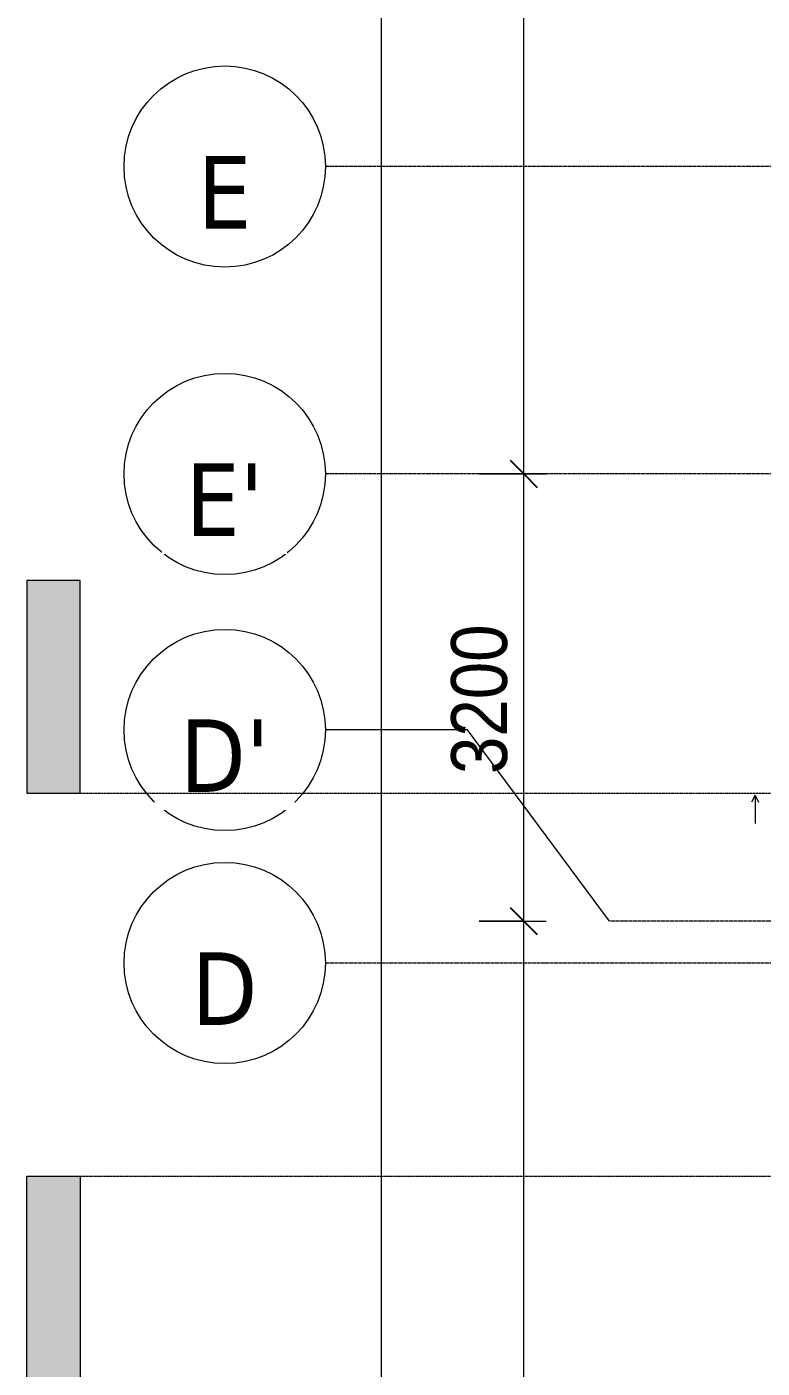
# Model space of a CAD drawing. Header units: millimetres. Extents: x 962 to 239635, y -15958 to 82755.
# Drawn here: x 90118 to 95378, y 30637 to 40237 of the extents above; entities that cross this region are included whole.
import ezdxf

# ---------------------------------------------------------------- set-up
doc = ezdxf.new("R2010")
doc.units = ezdxf.units.MM
doc.linetypes.add('Dash Dot 3_16_', pattern=[7.9375, 4.7625, -1.5875, 0, -1.5875])
doc.linetypes.add('Grid Line', pattern=[22.225, 12.7, -3.175, 3.175, -3.175])
for name, color, linetype, lineweight in [('A-ANNO-DIMS', 211, 'Continuous', 9), ('A-ANNO-DIMS-160', 211, 'Continuous', 9), ('A-GLAZ', 151, 'Continuous', 9), ('G-ANNO-SYMB', 111, 'Continuous', 9), ('G-ANNO-SYMB-1', 111, 'Dash Dot 3_16_', 18), ('S-GRID', 1, 'Continuous', 9), ('S-GRID-1', 1, 'Grid Line', 9), ('S-GRID-IDEN', 1, 'Continuous', 9)]:
    doc.layers.add(name, color=color, linetype=linetype, lineweight=lineweight)
doc.styles.add('Tahoma_B', font='tahomabd_0.ttf', dxfattribs={"height": 520})
doc.styles.add('UTM Avo', font='UTM Avo.ttf', dxfattribs={"width": 0.9, "height": 400})
doc.dimstyles.new('1_Dim_chi_tiet_2_5', dxfattribs={"dimscale": 304.8, "dimtxt": 399.720379, "dimasz": 0.629921, "dimexe": 0.524934, "dimexo": 0.0625, "dimgap": 0.052493, "dimtad": 1, "dimdec": 0, "dimrnd": 5, "dimzin": 0, "dimdsep": 46, "dimtxsty": 'UTM Avo', "dimblk1": 'OBLIQUE', "dimblk2": 'OBLIQUE', "dimsah": 1, "dimcen": 0.09, "dimdle": 0.524934, "dimazin": 0, "dimtfac": 1, "dimtdec": 4, "dimtix": 1, "dimtmove": 0, "dimatfit": 3, "dimfxl": 1.049869, "dimfxlon": 1, "dimtvp": 1, "dimtolj": 1, "dimtzin": 0, "dimarcsym": 2})

# ---------------------------------------------------------------- blocks, each defined once
blk = doc.blocks.new('1_FAMILY RVT - W01-WxH 1000x3200-3541590-TKCS_MB TẦNG 2')
at = {"layer": 'A-GLAZ'}
for q in [(749.2, -146.99), (749.2, -197.79), (901.6, -172.39)]:
    blk.add_line((698.4, -172.39), q, dxfattribs=at)
blk = doc.blocks.new('Grid - M_Grid Head - Circle-353313-TKCS_MB TẦNG 2')
at = {"layer": 'S-GRID-IDEN'}
blk.add_circle((0, 0), 4.5, dxfattribs=at)
blk = doc.blocks.new('Section - 3_32_ x 3_8_-4701953-TKCS_MB TẦNG 2')
at = {"layer": 'G-ANNO-SYMB'}
blk.add_hatch(color=256, dxfattribs=at).paths.add_polyline_path([(0, 9.525), (0, 0), (-2.38125, 0), (-2.38125, 9.525)])
for p, q in [((0, 9.525), (-2.38125, 9.525)), ((-2.38125, 9.525), (-2.38125, 0)), ((0, 0), (0, 9.525)), ((-2.38125, 0), (0, 0))]:
    blk.add_line(p, q, dxfattribs=at)
blk = doc.blocks.new('DIMBLOCK2-TKCS_MB TẦNG 2')
at = {"layer": 'A-ANNO-DIMS-160', "lineweight": 25}
for p, q in [((92653.9, 78236.9), (92557.9, 78332.9)), ((92653.9, 78236.9), (92749.9, 78140.9)), ((92653.9, 17236.9), (92557.9, 17332.9)), ((92653.9, 17236.9), (92749.9, 17140.9))]:
    blk.add_line(p, q, dxfattribs=at)
at = {"layer": 'A-ANNO-DIMS-160'}
for p, q in [((92653.9, 17076.9), (92653.9, 78396.9)), ((92333.9, 78236.9), (92813.9, 78236.9)), ((92653.9, 78236.9), (92333.9, 78236.9)), ((92333.9, 17236.9), (92813.9, 17236.9)), ((92653.9, 17236.9), (92333.9, 17236.9))]:
    blk.add_line(p, q, dxfattribs=at)
at = {"layer": 'A-ANNO-DIMS-160', "color": 0, "insert": (92134.3, 47052.2), "char_height": 400, "width": 1643.295, "attachment_point": 1, "rotation": 90, "line_spacing_factor": 1.110334, "style": 'UTM Avo'}
blk.add_mtext('61000', dxfattribs=at)
blk = doc.blocks.new('_Oblique')
at = {"color": 0, "linetype": 'ByBlock', "lineweight": -2}
blk.add_line((-0.5, -0.5), (0.5, 0.5), dxfattribs=at)
blk = doc.blocks.new('DIMBLOCK4-TKCS_MB TẦNG 2')
at = {"layer": 'A-ANNO-DIMS-160', "lineweight": 25}
for p, q in [((93672.6, 33836.9), (93576.6, 33932.9)), ((93672.6, 33836.9), (93768.6, 33740.9)), ((93672.6, 25536.9), (93576.6, 25632.9)), ((93672.6, 25536.9), (93768.6, 25440.9))]:
    blk.add_line(p, q, dxfattribs=at)
at = {"layer": 'A-ANNO-DIMS-160'}
for p, q in [((93352.6, 33836.9), (93832.6, 33836.9)), ((93672.6, 33836.9), (93352.6, 33836.9)), ((93672.6, 25536.9), (93672.6, 33836.9)), ((93352.6, 25536.9), (93832.6, 25536.9)), ((93672.6, 25536.9), (93352.6, 25536.9))]:
    blk.add_line(p, q, dxfattribs=at)
at = {"layer": 'A-ANNO-DIMS-160', "color": 0, "insert": (93153, 29139.2), "char_height": 400, "width": 1314.636, "attachment_point": 1, "rotation": 90, "line_spacing_factor": 1.110334, "style": 'UTM Avo'}
blk.add_mtext('8300', dxfattribs=at)
blk = doc.blocks.new('DIMBLOCK5-TKCS_MB TẦNG 2')
at = {"layer": 'A-ANNO-DIMS-160', "lineweight": 25}
for p, q in [((93672.6, 37036.9), (93576.6, 37132.9)), ((93672.6, 37036.9), (93768.6, 36940.9)), ((93672.6, 33836.9), (93576.6, 33932.9)), ((93672.6, 33836.9), (93768.6, 33740.9))]:
    blk.add_line(p, q, dxfattribs=at)
at = {"layer": 'A-ANNO-DIMS-160'}
for p, q in [((93352.6, 37036.9), (93832.6, 37036.9)), ((93672.6, 37036.9), (93352.6, 37036.9)), ((93672.6, 33836.9), (93672.6, 37036.9)), ((93352.6, 33836.9), (93832.6, 33836.9)), ((93672.6, 33836.9), (93352.6, 33836.9))]:
    blk.add_line(p, q, dxfattribs=at)
at = {"layer": 'A-ANNO-DIMS-160', "color": 0, "insert": (93153, 34889.2), "char_height": 400, "width": 1314.636, "attachment_point": 1, "rotation": 90, "line_spacing_factor": 1.110334, "style": 'UTM Avo'}
blk.add_mtext('3200', dxfattribs=at)
blk = doc.blocks.new('DIMBLOCK6-TKCS_MB TẦNG 2')
at = {"layer": 'A-ANNO-DIMS-160', "lineweight": 25}
for p, q in [((93672.6, 45336.9), (93576.6, 45432.9)), ((93672.6, 45336.9), (93768.6, 45240.9)), ((93672.6, 37036.9), (93576.6, 37132.9)), ((93672.6, 37036.9), (93768.6, 36940.9))]:
    blk.add_line(p, q, dxfattribs=at)
at = {"layer": 'A-ANNO-DIMS-160'}
for p, q in [((93352.6, 45336.9), (93832.6, 45336.9)), ((93672.6, 45336.9), (93352.6, 45336.9)), ((93672.6, 37036.9), (93672.6, 45336.9)), ((93352.6, 37036.9), (93832.6, 37036.9)), ((93672.6, 37036.9), (93352.6, 37036.9))]:
    blk.add_line(p, q, dxfattribs=at)
at = {"layer": 'A-ANNO-DIMS-160', "color": 0, "insert": (93153, 40639.2), "char_height": 400, "width": 1314.636, "attachment_point": 1, "rotation": 90, "line_spacing_factor": 1.110334, "style": 'UTM Avo'}
blk.add_mtext('8300', dxfattribs=at)

msp = doc.modelspace()

# ---------------------------------------------------------------- linework, layer by layer
at = {"layer": 'G-ANNO-SYMB-1'}
msp.add_line((90498.7, 32011.5), (196677.7, 32011.5), dxfattribs=at)
at = {"layer": 'S-GRID'}
for p, q in [((93269.4, 35204.6), (92253.4, 35204.6)), ((94285.4, 33836.9), (93269.4, 35204.6))]:
    msp.add_line(p, q, dxfattribs=at)
at = {"layer": 'S-GRID-1'}
for p, q in [((96253.4, 39236.9), (92253.4, 39236.9)), ((96253.4, 37036.9), (92253.4, 37036.9)), ((98285.4, 33836.9), (94285.4, 33836.9)), ((96253.4, 33536.9), (92253.4, 33536.9))]:
    msp.add_line(p, q, dxfattribs=at)

# ---------------------------------------------------------------- block references
at = {"layer": 'A-GLAZ', "rotation": 270}
msp.add_blockref('1_FAMILY RVT - W01-WxH 1000x3200-3541590-TKCS_MB TẦNG 2', (95499.7, 35437.4), dxfattribs=at)
at = {"layer": 'G-ANNO-SYMB', "xscale": 159.9999999999999, "yscale": 159.9999999999999, "zscale": 159.9999999999999}
msp.add_blockref('Section - 3_32_ x 3_8_-4701953-TKCS_MB TẦNG 2', (90498.7, 34751.5), dxfattribs=at)
at = {"layer": 'G-ANNO-SYMB', "extrusion": (0, 0, -1), "xscale": 159.9999999999999, "yscale": 159.9999999999999, "zscale": 159.9999999999999, "rotation": 180}
msp.add_blockref('Section - 3_32_ x 3_8_-4701953-TKCS_MB TẦNG 2', (-90498.7, 32011.5), dxfattribs=at)
at = {"layer": 'S-GRID-IDEN', "xscale": 159.9999999999999, "yscale": 159.9999999999999, "zscale": 159.9999999999999, "rotation": 89.99999999999982}
for p in [(91533.4, 39236.9), (91533.4, 37036.9), (91533.4, 35204.6), (91533.4, 33536.9)]:
    msp.add_blockref('Grid - M_Grid Head - Circle-353313-TKCS_MB TẦNG 2', p, dxfattribs=at)

# ---------------------------------------------------------------- dimensions: what is measured, and where the dimension line sits
at = {"layer": 'A-ANNO-DIMS'}
for base, p1, p2, override, picture, middle in [((92653.9, 78236.9), (92333.9, 17236.9), (92333.9, 78236.9), {"dimpost": '<>', "dimfxl": 61000}, 'DIMBLOCK2-TKCS_MB TẦNG 2', (92430.9, 47736.9)), ((93672.6, 45336.9), (93352.6, 37036.9), (93352.6, 45336.9), {"dimpost": '<>', "dimfxl": 8300}, 'DIMBLOCK6-TKCS_MB TẦNG 2', (93449.6, 41186.9)), ((93672.6, 37036.9), (93352.6, 33836.9), (93352.6, 37036.9), {"dimpost": '<>', "dimfxl": 3200}, 'DIMBLOCK5-TKCS_MB TẦNG 2', (93449.6, 35436.9)), ((93672.6, 33836.9), (93352.6, 25536.9), (93352.6, 33836.9), {"dimpost": '<>', "dimfxl": 8300}, 'DIMBLOCK4-TKCS_MB TẦNG 2', (93449.6, 29686.9))]:
    dim = msp.add_linear_dim(base=base, p1=p1, p2=p2, angle=90, dimstyle='1_Dim_chi_tiet_2_5', override=override, dxfattribs=at)
    dim.commit()
    dim.dimension.update_dxf_attribs({"geometry": picture, "text_midpoint": middle})

# ---------------------------------------------------------------- next in the draw order: texts
at = {"layer": 'S-GRID-IDEN', "char_height": 520, "attachment_point": 5, "line_spacing_factor": 0.996129, "style": 'Tahoma_B', "bg_fill": 3, "box_fill_scale": 1.25, "bg_fill_color": 256, "bg_fill_true_color": 13158600, "bg_fill_transparency": 0}
for s, insert, width in [('\\pt2031.9988,4063.9976,6096.0016,8128.0004,10159.9992,12191.998,14224.002,16256.0008,18287.9996,20319.9984,22352.0024,24384.0012,26416,28447.9988,30479.9976,32512.0016,34544.0004,36575.9992,38607.998,40640.002,42672.0008,44703.9996,46735.9984,48768.0024,50800.0012,52832,54863.9988,56895.9976,58928.0016,60960.0004,62991.9992,65023.998;E', (91531.9, 39053.6), 444.8), ("\\pt2031.9988,4063.9976,6096.0016,8128.0004,10159.9992,12191.998,14224.002,16256.0008,18287.9996,20319.9984,22352.0024,24384.0012,26416,28447.9988,30479.9976,32512.0016,34544.0004,36575.9992,38607.998,40640.002,42672.0008,44703.9996,46735.9984,48768.0024,50800.0012,52832,54863.9988,56895.9976,58928.0016,60960.0004,62991.9992,65023.998;E'", (91531.9, 36853.6), 635.2), ("\\pt2031.9988,4063.9976,6096.0016,8128.0004,10159.9992,12191.998,14224.002,16256.0008,18287.9996,20319.9984,22352.0024,24384.0012,26416,28447.9988,30479.9976,32512.0016,34544.0004,36575.9992,38607.998,40640.002,42672.0008,44703.9996,46735.9984,48768.0024,50800.0012,52832,54863.9988,56895.9976,58928.0016,60960.0004,62991.9992,65023.998;D'", (91532.7, 35021.3), 740.8), ('\\pt2031.9988,4063.9976,6096.0016,8128.0004,10159.9992,12191.998,14224.002,16256.0008,18287.9996,20319.9984,22352.0024,24384.0012,26416,28447.9988,30479.9976,32512.0016,34544.0004,36575.9992,38607.998,40640.002,42672.0008,44703.9996,46735.9984,48768.0024,50800.0012,52832,54863.9988,56895.9976,58928.0016,60960.0004,62991.9992,65023.998;D', (91531.9, 33353.6), 550.4)]:
    msp.add_mtext(s, dxfattribs=dict(at, insert=insert, width=width))

# ---------------------------------------------------------------- next in the draw order: linework, layer by layer
at = {"layer": 'G-ANNO-SYMB-1'}
msp.add_line((90498.7, 34751.5), (196677.7, 34751.5), dxfattribs=at)

doc.saveas('drawing.dxf')
